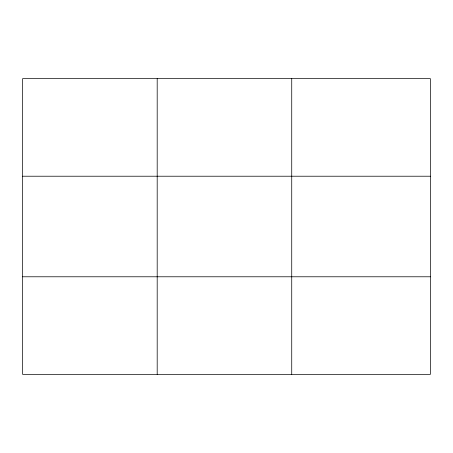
<?xml version="1.0" encoding="UTF-8"?>
<svg xmlns="http://www.w3.org/2000/svg" width="453" height="453" viewBox="0 0 453 453"><rect width="100%" height="100%" fill="white"/><g stroke="black" fill="none" stroke-linecap="round" stroke-linejoin="round"><path stroke-width="0.68" d="M157.191 78.607L157.191 374.393M291.732 78.607L291.732 374.393M430.35 276.783L430.35 374.393L22.65 374.393L22.65 78.607L430.35 78.607L430.35 276.783L22.65 276.783M22.65 176.217L430.35 176.217"/></g></svg>
